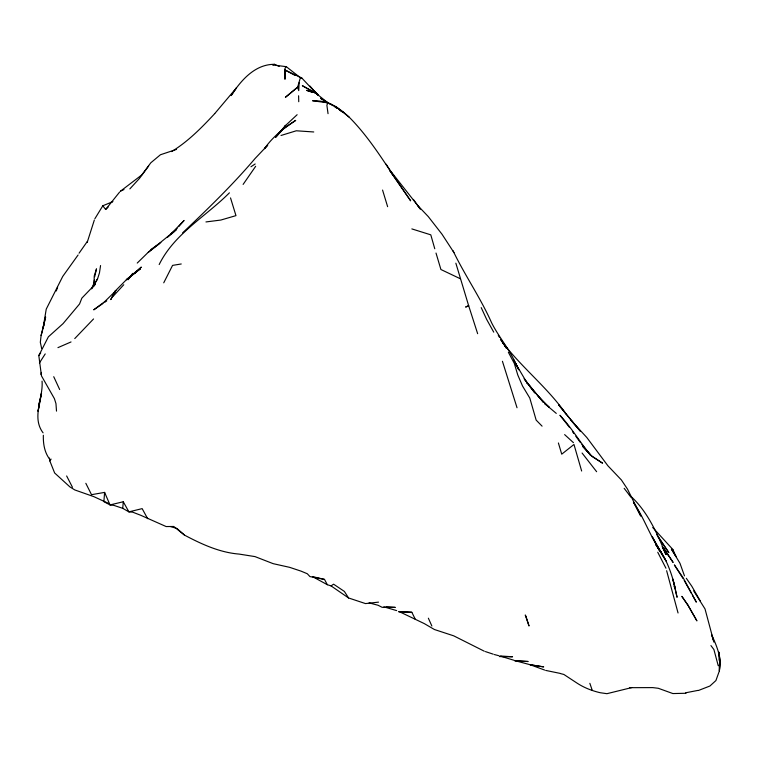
<?xml version="1.0" encoding="UTF-8"?>
<svg xmlns="http://www.w3.org/2000/svg" width="758" height="758" viewBox="0 0 758 758"><rect width="100%" height="100%" fill="white"/><g stroke="black" fill="none" stroke-linecap="round" stroke-linejoin="round"><path stroke-width="1.14" d="M43.348 435.263C43.092 444.122 44.608 453.275 50.502 460.239M316.835 94.02L301.798 78.008L284.923 69.992L284.97 79.268L284.97 68.391L286.287 66.676L300.282 77.638M94.02 282.374L94.248 275.969L96.512 268.825L94.684 276.717M719.219 664.927L719.37 670.745C722.033 658.001 716.793 646.223 711.705 634.891L713.269 640.093M719.37 670.745L720.1 660.815L718.897 652.117L719.105 660.265M85.834 483.31L91.519 494.68L104.613 492.397L103.874 501.654L110.024 504.932L113.842 505.368L122.739 508.334L128.907 511.868L132.669 512.162L140.581 515.213L166.144 526.554L173.753 526.478L184.365 535.015M122.739 508.334L123.27 501.758L110.024 504.932L104.613 492.397M93.973 284.629L94.38 280.109M78.093 254.972L62.725 276.443L46.229 309.16L43.026 328.536L45.622 316.92L41.093 335.548L40.316 342.294L41.671 348.509M42.05 381.151C43.471 398.168 31.277 417.203 43.073 432.837M100.558 265.546L99.45 272.956L97.545 278.887L92.58 287.377M39.719 400.916L38.09 411.329L41.529 393.137L39.103 403.616M299.135 82.802L298.737 90.628L297.629 87.198L300.13 78.519L301.798 78.008M40.97 374.499L41.358 372.424M43.026 328.536L44.315 322.87M41.093 335.548L42.751 329.531M87.17 242.484L94.324 220.066M719.276 671.181L715.922 680.542L709.924 686.018L698.355 690.51M56.253 290.996L57.599 287.339M336.694 107.863L331.938 104.557L327.835 102.832L326.887 105.258L328.043 113.681M91.775 288.277L94.333 282.507M56.509 411.12L55.959 403.597L54.415 398.661L41.482 375.892L38.81 355.597L48.379 336.817L63.056 323.638L79.552 303.977L81.864 298.131L95.262 284.212L93.964 286.154M163.737 282.819L172.568 265.385L181.247 263.974M91.623 288.874L97.545 278.887M94.864 218.759L102.804 205.778L112.487 201.77M39.435 362.949L45.224 353.91M231.645 94.788C241.404 79.893 255.209 64.222 274.443 64.316L279.181 66.363M231.209 95.574L236.401 87.919L214.912 113.397M38.81 355.597L40.714 352.802M108.299 503.303L93.84 496.642L74.805 489.952L69.907 486.901L54.633 472.973L49.829 460.93L51.089 459.102M243.119 184.412L255.654 166.315M79.059 253.21L87.341 241.414M159.18 264.542C174.368 233.635 205.835 216.504 229.418 192.826M148.653 166.03L139.567 178.31L129.845 188.903M102.804 205.778L105.646 209.473L119.65 192.02M128.007 279.778L132.887 273.344L127.732 279.484M276.869 135.701L285.709 125.354L275.647 137.207M177.135 228.366L174.037 231.882L167.3 237.462M178.68 226.614L184.09 220.464L170.986 233.928L176.216 229.665L148.227 252.348L158.981 244.057M214.751 113.605C201.723 127.619 188.022 141.575 171.611 151.591M123.772 284.733L113.037 296.425L115.396 290.854L126.349 279.759L141.31 267.081L134.488 273.638M275.798 137.17L283.445 128.822L295.715 120.38C283.833 127.931 272.539 137.046 264.457 148.682L267.707 145.195L255.114 158.469C232.64 184.905 207.768 208.99 182.65 232.829M74.748 338.58L93.547 318.947M147.914 252.613L137.236 263.064M115.993 290.589L104.604 301.722L93.717 309.842L103.031 303.446M105.646 209.473L108.1 207.124M284.847 126.16L297.127 114.714M285.396 97.384L297.629 87.198L285.652 97.033M120.427 191.215L141.784 174.937L150.823 162.781L160.431 154.755L176.491 149.421M150.899 249.515L160.848 242.522M327.323 584.702L324.509 579.415L312.457 576.582L327.323 584.702L331.075 585.915L333.577 584.172L344.378 591.43L348.576 597.967L365.508 603.586L378.526 602.136M104.888 302.167L106.755 300.879M250.955 166.76L255.162 163.974M468.586 305.578L465.611 307.066L468.709 305.872L455.852 263.178M120.797 190.969L123.999 189.557M57.94 347.638L71.034 341.943M111.189 202.14L112.914 201.505M274.443 64.316L272.643 64.932L286.287 66.676M281 135.483L296.283 130.783L313.755 131.968M631.784 687.572L606.94 693.684L600.251 692.727A77.932 54.983 -12.7 0 1 576.838 682.977L563.867 674.459L560.475 673.578M685.649 692.793L698.023 690.386M205.949 221.942L220.834 220.047L235.965 215.632L230.527 197.914M685.971 693.267L672.886 693.561L658.295 688.283L652.752 687.61L629.727 687.677M499.38 656.561L512.569 656.769L500.943 656.021M398.642 611.81L411.831 612.284L415.346 619.352M514.881 660.948L528.127 661.497L515.146 660.682L530.193 664.747L543.704 666.888L530.136 664.757M411.831 612.284L399.068 611.535L424.319 623.616L434.429 629.519L453.739 635.848L484.324 651.226M386.22 606.76L395.269 607.385L382.127 607.319L378.034 605.244L369.08 602.885M327.835 102.832L312.599 100.767C327.949 100.264 338.618 107.342 349.277 117.263C366.768 134.848 380.317 155.902 393.98 176.491L386.173 164.211M324.509 579.415L309.918 576.573L307.303 573.749L301.087 571.153L289.66 567.344L273.174 563.668L254.991 556.599L239.149 554.089C219.649 552.525 201.675 544.197 184.611 535.186L176.946 528.487L170.323 526.488M545.713 670.423L560.219 673.407M494.349 654.542L498.688 655.67M383.889 606.845L396.642 610.607M499.778 655.945L514.085 660.303M411.85 228.907L430.79 234.838L434.77 248.766M485.442 651.596L493.24 654.173M312.116 92.287L306.592 90.363L315.337 92.77L328.612 103.41M530.193 664.747L544.651 670.053M460.182 278.679L440.91 269.507L436.011 253.049M284.923 69.992L295.118 75.44M331.075 585.915L348.576 597.967M317.649 94.21L302.357 85.692L318.028 94.608L313.983 90.704M325.021 101.193L320.549 98.265L333.084 105.684M326.812 102.358L328.602 103.533M334.951 106.925L336.817 108.167M339.622 110.014L343.355 112.497L338.599 109.19M335.557 106.3L349.201 117.196M544.623 403.531L556.277 413.394M544.831 403.711L549.417 407.444M549.067 407.131L537.659 395.477L525.067 380.004M564.625 434.599L573.455 442.672M629.32 494.946C647.152 510.475 656.996 532.988 665.865 554.401L662.227 546.527L667.125 554.723L662.862 548.214M542.074 426.157L536.152 420.103L529.785 398.045L522.546 386.049L517.761 374.945L514.275 363.319L508.353 352.252M390.199 170.522L417.734 205.513L428.27 216.58L442.018 234.241L453.957 252.594M572.972 422.471L558.637 404.848L580.268 431.103L571.077 420.377L586.815 437.508L607.925 465.819L621.399 479.975L627.51 489.128L640.785 516.075L633.404 502.128C644.177 517.97 650.118 536.493 661.09 552.118L661.232 552.355C668.139 563.317 672.251 575.692 675.245 588.227L674.061 586.436M652.723 527.502L672.734 549.351L676.051 556.599L671.38 549.057L679.983 563.308L684.474 575.872M500.432 339.432C519.941 366.285 546.802 386.495 565.828 413.697L566.112 414.048M309.994 86.061L318.142 95.546M537.659 395.477L543.448 402.356L529.719 385.974M596.631 471.713L582.078 453.028M569.447 427.322L559.935 415.261C571.466 427.645 579.984 442.198 590.681 455.302L602.553 463.176L592.216 456.524L582.618 446.272L590.681 455.302L581.879 444.501M624.175 488.351L631.092 497.314M524.11 378.687L534.902 392.966L527.123 382.866M502.649 342.758L506.884 348.339L502.004 341.403M580.524 442.691L575.815 436.229M710.947 645.589L713.903 649.53L718.224 665.685M660.389 551.18L661.09 552.118L655.537 544.253L666.017 560.92L652.287 536.872L659.858 551.161M657.622 536.152L668.831 552.61L656.741 534.58M572.461 431.577L573.797 433.434M413.385 199.411L419.752 208.393M693.674 590.88L705.025 608.939L713.894 642.13M417.734 205.513L420.349 209.227M686.303 578.278L691.827 586.275L700.383 601.16M504.487 345.222L506.344 348.083M683.034 578.487L674.364 564.909L683.309 578.079L696.337 602.165L692.461 595.248M498.29 335.415L499.522 337.357M500.763 339.29L506.353 348.017M526.478 382.013L527.208 383.216L514.976 362.457L518.785 369.819L513.735 360.012M684.199 580.467L691.381 593.277M123.27 501.758L128.907 511.868L142.153 508.627L147.658 518.68M493.733 332.156L486.636 319.374L481.207 307.606M657.745 552.241L665.95 568.235M66.638 475.958L72.465 487.28M453 250.709C464.834 275.362 480.477 297.704 491.591 322.737L491.629 322.842C499.257 337.916 510.788 350.727 516.937 366.502L513.687 359.965M657.034 545.533L659.384 550.223M53.733 376.698L59.664 389.517M428.365 618.196L431.861 626.023M589.838 683.309L592.178 690.131M672.734 549.351L674.033 553.349M468.709 305.872L477.644 333.691M502.431 361.282L517.032 407.757M382.563 190.069L387.622 206.678M558.39 442.966L561.735 454.175L573.967 444.472L581.651 471.021M666.633 570.708L678.05 612.985M49.46 458.078L49.829 460.93M298.605 95.764L298.747 101.724M115.396 290.854L110.772 299.562L115.396 290.854M137.662 270.691L126.349 279.759L140.495 268.796L137.662 270.691M687.932 605.225L681.849 596.347L688.018 605.272L696.915 620.887L687.932 605.225M410.59 200.718L389.65 170.304L410.59 200.718M673.028 562.294L663.383 547.721L673.028 562.294M525.967 616.472L525.266 614.994L529.037 625.994L525.967 616.472M675.084 588L672.82 579.046L677.065 597.313L675.084 588"/></g></svg>
